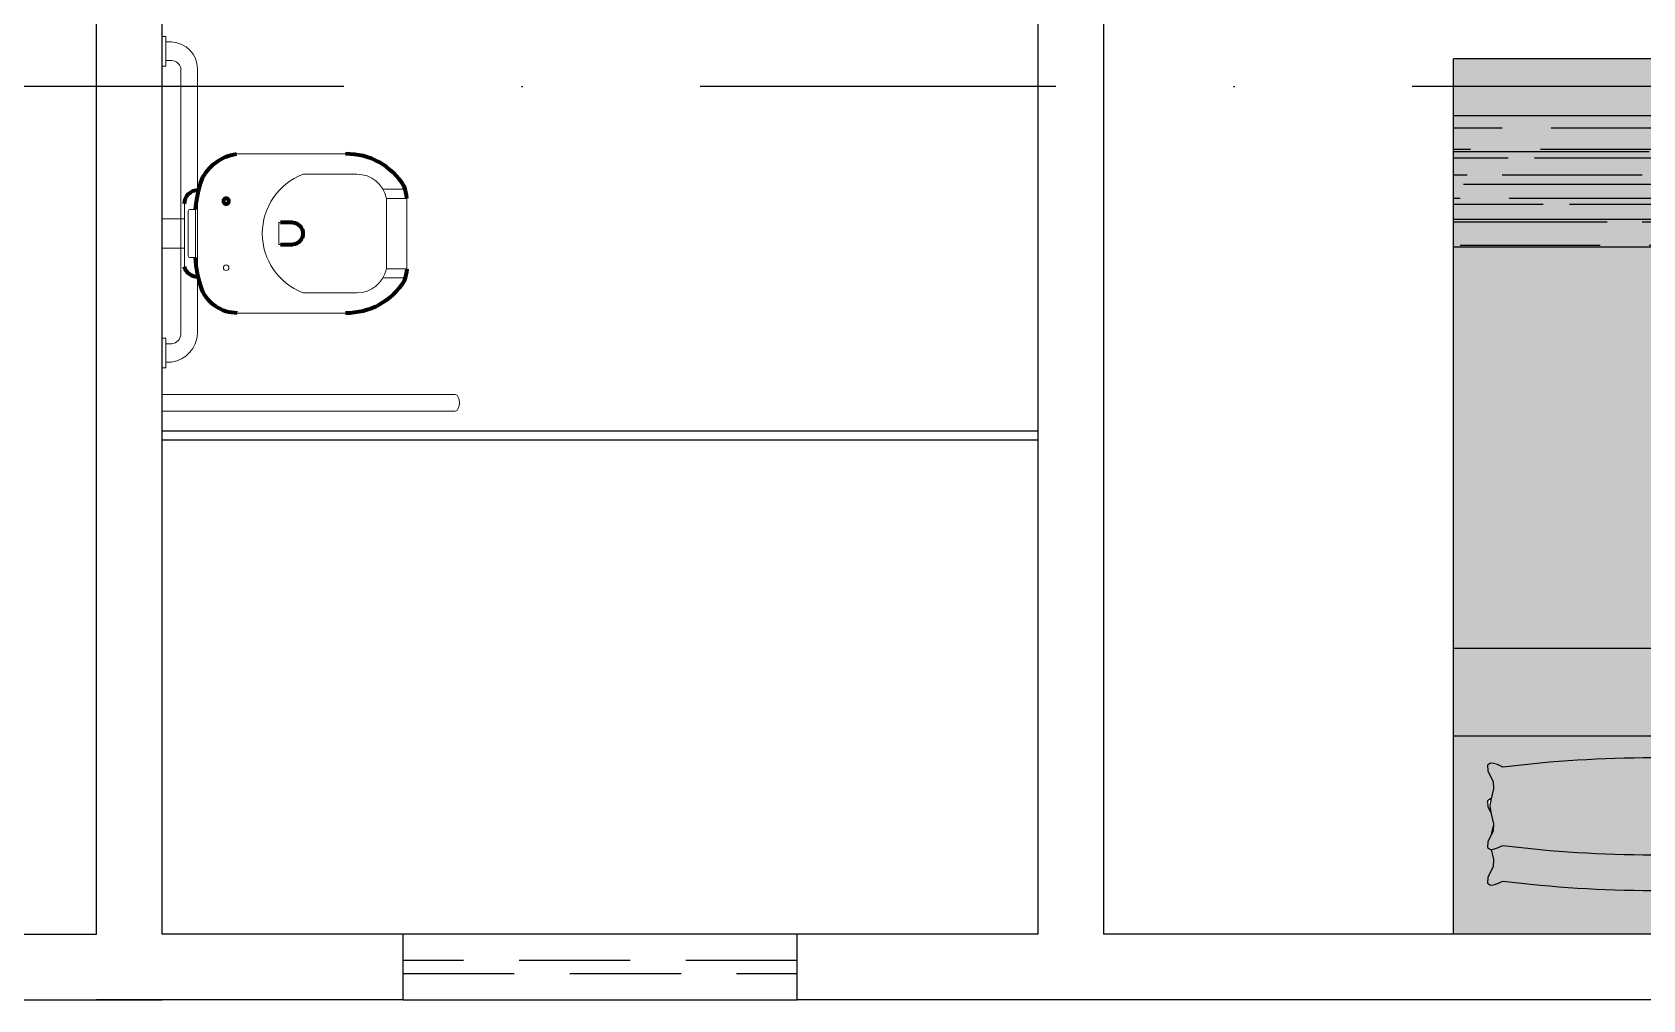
# Model space of a CAD drawing. Header units: centimetres. Extents: x 0 to 1084401, y -139216 to 99734.
# Drawn here: x 909655.5 to 910023.4, y 11583 to 11804.1 of the extents above; entities that cross this region are included whole.
import ezdxf

# ---------------------------------------------------------------- set-up
doc = ezdxf.new("R2010")
doc.units = ezdxf.units.CM
doc.header["$LTSCALE"] = 4
doc.linetypes.add('DASHDOT', pattern=[25.4, 12.7, -6.35, 0, -6.35])
doc.linetypes.add('DASHED2', pattern=[9.524999999999999, 6.35, -3.175])
for name, color, linetype in [('0.1', 1, 'Continuous'), ('0.6', 6, 'Continuous'), ('AIT-LAY-HTC', 254, 'Continuous'), ('AIT-LAY-MOB', 2, 'Continuous'), ('B-CORTE', 4, 'DASHDOT'), ('PDF1_PH - Metal', 253, 'Continuous')]:
    doc.layers.add(name, color=color, linetype=linetype)
doc.layers.add('PDF1_PH - Alv Construir', color=6, linetype='Continuous', lineweight=40)

# ---------------------------------------------------------------- blocks, each defined once
blk = doc.blocks.new('Barra 3')
at = {"layer": 'PDF1_PH - Metal', "lineweight": 9}
for points in [[(19245.14185772219, 25719.83539646618), (19251.99860171888, 25719.83539646618), (19251.99860171888, 25718.97830346659), (19245.14185772219, 25718.97830346659)], [(19314.99755293517, 25719.83539646618), (19321.85473288964, 25719.83539646618), (19321.85473288964, 25718.97830346659), (19314.99755293517, 25718.97830346659)]]:
    blk.add_lwpolyline(points, close=True, dxfattribs=at)
for points in [[(19246.42749722157, 25717.69266396721), (19246.42749722157, 25718.97830346659)], [(19250.7129622195, 25717.69266396721), (19250.7129622195, 25718.97830346659)], [(19316.28319243454, 25717.69266396721), (19316.28319243454, 25718.97830346659)], [(19320.56909339026, 25717.69266396721), (19320.56909339026, 25718.97830346659)], [(19252.85569471847, 25715.54993146825), (19314.56900643537, 25715.54993146825)], [(19252.85569471847, 25711.69301297011), (19314.56900643537, 25711.69301297011)]]:
    blk.add_lwpolyline(points, dxfattribs=at)
for centre, radius, start, end in [((19253.42461139982, 25718.7625743121), 7.078440150872955, 188.6936103182999, 267.1299358179983), ((19253.00712313949, 25717.84408480383), 2.29914551384984, 183.773530933657, 266.2235994042778), ((19314.35059962556, 25717.91549670232), 6.222484964168509, 270.0360541296536, 357.9477482445207), ((19313.99598297072, 25717.76538724945), 2.288361905274916, 284.5016396748188, 358.1815433945518)]:
    blk.add_arc(centre, radius, start, end, dxfattribs=at)
blk = doc.blocks.new('bacia sanit')
at = {"layer": 'PDF1_PH - Metal', "lineweight": 9}
for points in [[(16873.71107896911, 24771.42362813914), (16898.99663033026, 24771.42362813914)], [(16889.13962487723, 24766.70918068363), (16889.56817137702, 24766.70918068363), (16889.99671787682, 24766.70918068363), (16890.42526437661, 24766.70918068363), (16890.8538108764, 24766.70918068363), (16899.42517683005, 24766.70918068363), (16899.85372332984, 24766.70918068363), (16900.28226982964, 24766.70918068363), (16900.71081632943, 24766.70918068363), (16901.13936282922, 24766.70918068363), (16901.56790932902, 24766.70918068363)], [(16912.78775159359, 24763.28080868529), (16907.66906866406, 24763.28080868529)], [(16861.71134101713, 24745.84860314918), (16861.71134101713, 24746.138076778), (16861.71134101713, 24759.85243668694), (16861.71134101713, 24760.70952968653)], [(16862.99698051651, 24747.42415223516), (16862.99698051651, 24747.42371627738), (16863.4255270163, 24747.42371627738), (16863.85407351609, 24747.42371627738), (16864.28262001589, 24747.42371627738), (16864.28262001589, 24752.99525673247), (16864.28262001589, 24758.56636122978), (16863.85407351609, 24758.56636122978), (16863.4255270163, 24758.56636122978), (16862.99698051651, 24758.56636122978)], [(16908.42508928349, 24761.13807618632), (16912.71055428142, 24761.13807618632), (16913.13910078121, 24761.13807618632)], [(16908.42508928349, 24761.13807618632), (16908.42508928349, 24760.70952968653), (16908.42508928349, 24760.28098318673), (16908.42508928349, 24759.85243668694), (16908.42508928349, 24759.42389018715), (16908.42508928349, 24758.99490772958), (16908.42508928349, 24758.56636122978), (16908.42508928349, 24758.13781472999), (16908.42508928349, 24757.7092682302), (16908.42508928349, 24757.2807217304), (16908.42508928349, 24756.85217523061), (16908.42508928349, 24756.42362873082)], [(16913.13910078121, 24761.13807618632), (16913.13910078121, 24760.70952968653), (16913.13910078121, 24760.28098318673), (16913.13910078121, 24759.85243668694), (16913.13910078121, 24759.42389018715), (16913.13910078121, 24758.99490772958), (16913.13910078121, 24758.56636122978), (16913.13910078121, 24758.13781472999), (16913.13910078121, 24757.7092682302), (16913.13910078121, 24757.2807217304), (16913.13910078121, 24756.85217523061), (16913.13910078121, 24756.42362873082), (16913.13910078121, 24755.99508223102), (16913.13910078121, 24755.56653573123), (16913.13910078121, 24755.13798923144), (16913.13910078121, 24754.70944273164), (16913.13910078121, 24754.28089623185), (16913.13910078121, 24753.85234973206), (16913.13910078121, 24753.42380323226), (16913.13910078121, 24752.99525673247), (16913.13910078121, 24752.56671023268), (16913.13910078121, 24752.13816373288), (16913.13910078121, 24751.70961723309), (16913.13910078121, 24751.2810707333), (16913.13910078121, 24750.85252423351), (16913.13910078121, 24750.42397773371), (16913.13910078121, 24749.99543123392), (16913.13910078121, 24749.56688473413), (16913.13910078121, 24749.13833823433), (16913.13910078121, 24748.70979173454), (16913.13910078121, 24748.28080927696), (16913.13910078121, 24747.85226277717), (16913.13910078121, 24747.42371627738), (16913.13910078121, 24746.99516977758), (16913.13910078121, 24746.56662327779), (16913.13910078121, 24746.138076778), (16913.13910078121, 24745.7095302782), (16913.13910078121, 24745.28098377841), (16913.13910078121, 24744.85243727862)], [(16861.71134101713, 24756.42362873082), (16856.56878301961, 24756.42362873082)], [(16862.56843401671, 24758.13781472999), (16862.56843401671, 24757.7092682302), (16862.56843401671, 24757.2807217304), (16862.56843401671, 24748.70979173454), (16862.56843401671, 24748.28080927696), (16862.56843401671, 24747.85226277717)], [(16884.42517742173, 24750.42397773371), (16883.99663092193, 24750.42397773371), (16883.56808442214, 24750.42397773371), (16883.56808442214, 24750.85252423351), (16883.56808442214, 24751.2810707333), (16883.56808442214, 24751.70961723309), (16883.56808442214, 24752.13816373288), (16883.56808442214, 24752.56671023268), (16883.56808442214, 24752.99525673247), (16883.56808442214, 24753.42380323226), (16883.56808442214, 24753.85234973206), (16883.56808442214, 24754.28089623185), (16883.56808442214, 24754.70944273164), (16883.56808442214, 24755.13798923144), (16883.56808442214, 24755.56653573123), (16883.99663092193, 24755.56653573123), (16883.99744104298, 24755.56734585228)], [(16908.42508928349, 24756.42362873082), (16908.42508928349, 24755.99508223102), (16908.42508928349, 24755.56653573123), (16908.42508928349, 24755.13798923144), (16908.42508928349, 24754.70944273164), (16908.42508928349, 24754.28089623185), (16908.42508928349, 24753.85234973206), (16908.42508928349, 24753.42380323226), (16908.42508928349, 24752.99525673247), (16908.42508928349, 24752.56671023268), (16908.42508928349, 24752.13816373289), (16908.42508928349, 24751.70961723309), (16908.42508928349, 24751.2810707333), (16908.42508928349, 24750.85252423351), (16908.42508928349, 24749.99543123392)], [(16861.71134101713, 24749.56688473413), (16856.56878301961, 24749.56688473413)], [(16908.42508928349, 24749.99543123392), (16908.42508928349, 24749.56688473413), (16908.42508928349, 24749.13833823433), (16908.42508928349, 24748.70979173454), (16908.42508928349, 24748.28080927696), (16908.42508928349, 24747.85226277717), (16908.42508928349, 24747.42371627738), (16908.42508928349, 24746.99516977758), (16908.42508928349, 24746.56662327779), (16908.42508928349, 24746.138076778), (16908.42508928349, 24745.7095302782), (16908.42508928349, 24745.28098377841), (16908.42508928349, 24744.85243727862)], [(16908.42508928349, 24744.85243727862), (16912.71055428142, 24744.85243727862), (16913.13910078121, 24744.85243727862)], [(16908.42508928349, 24744.85243727862), (16912.71055428142, 24744.85243727862), (16913.13910078121, 24744.85243727862)], [(16912.7877515936, 24742.70970477966), (16907.6148770092, 24742.70970477966)], [(16901.56790932902, 24739.28133278131), (16901.13936282922, 24739.28133278131), (16900.71081632943, 24739.28133278131), (16900.28226982964, 24739.28133278131), (16899.42517683005, 24739.28133278131), (16890.8538108764, 24739.28133278131), (16890.42526437661, 24739.28133278131), (16889.99671787682, 24739.28133278131), (16889.56817137702, 24739.28133278131), (16889.13962487723, 24739.28133278131)], [(16898.99663033026, 24734.5668853258), (16873.71107896911, 24734.5668853258)]]:
    blk.add_lwpolyline(points, dxfattribs=at)
at = {"layer": 'PDF1_PH - Metal', "lineweight": 211}
for points in [[(16913.13910078121, 24761.13807618632, 0.08652374986579098), (16912.5601488466, 24763.93430940064, 0.2649056019258861), (16898.99663033026, 24771.42362813914)], [(16913.13910078121, 24744.85243727862, -0.08652374986579098), (16912.5601488466, 24742.0562040643, -0.2649056019258861), (16898.99663033026, 24734.5668853258)]]:
    blk.add_lwpolyline(points, format="xyb", dxfattribs=at)
blk.add_lwpolyline([(16889.13962487723, 24752.99525673247), (16889.13962487723, 24752.99525673247), (16889.13962487723, 24752.99525673247)], dxfattribs=at)
at = {"layer": 'PDF1_PH - Metal', "lineweight": 9}
blk.add_circle((16871.35429119914, 24760.92358495753), 0.6430377285807504, dxfattribs=at)
at = {"layer": 'PDF1_PH - Metal', "lineweight": 211}
blk.add_circle((16871.35429119914, 24745.4954750072), 0.6430377285807504, dxfattribs=at)
for centre, radius, start, end in [((16873.97755076072, 24762.47483464584), 8.94849855074624, 90.32165930592623, 157.8055529537156), ((16890.78227264866, 24757.22271283105), 26.53369519454447, 161.0139296208047, 177.0973389625547), ((16864.79572645151, 24759.86013423894), 3.199203984476569, 88.16607237225546, 164.6032088854475), ((16885.37709123892, 26015.0748689311), 1259.508278705145, 269.9347230283288, 270.0652769716712), ((16886.54773971925, 24752.99569269004), 2.585261260353408, 275.8679396431668, 84.13206045255166), ((16892.19590696531, 24749.58474156546), 27.99681443693976, 184.4269647530196, 198.8012709750274), ((16885.37709123892, 23700.8345760275), 1049.590382611246, 89.92166763752519, 90.07833236247481), ((16864.7720442973, 24745.99333996359), 3.064123580200214, 177.2925714783312, 274.2592874148013), ((16875.20220854027, 24744.92084199191), 10.46077846249875, 204.6269905978502, 261.8048702837525)]:
    blk.add_arc(centre, radius, start, end, dxfattribs=at)
at = {"layer": 'PDF1_PH - Metal', "lineweight": 9}
for centre, radius, start, end in [((16894.39901415799, 24752.99525673247), 14.6878482339949, 110.9821810202764, 249.0178189797236), ((16901.64556657512, 24759.7991413133), 6.910475725114796, 11.17196656108775, 90.64388130159239), ((16862.9969805165, 24758.13781472999), 0.4285464997919917, 89.99999999951359, 180), ((16862.9969805165, 24747.85269873495), 0.4285464997919917, 180, 270.0000000004864), ((16901.64556657512, 24746.19137215165), 6.910475725128292, 269.3561186984086, 348.8280334388647)]:
    blk.add_arc(centre, radius, start, end, dxfattribs=at)
blk = doc.blocks.new('CAMA-SOLTEIRO')
h = blk.add_hatch()
h.set_pattern_fill('AR-RROOF', color=256, scale=0.08, style=0)
h.set_pattern_definition([(0, (-259.2971654992087, -62.25848343646964), (0.176, 0.08), [1.2, -0.16, 0.4, -0.08]), (0, (-259.1907654992087, -62.21848343646964), (-0.08, 0.1064), [0.24, -0.0264, 0.48, -0.06]), (0, (-259.2571654992087, -62.19048343646964), (0.416, 0.0536), [0.64, -0.112, 0.32, -0.08])])
h.paths.add_polyline_path([(0.4499999999999886, -1.569999999997059), (-0.4500000000000455, -1.569999999997044), (-0.4500000000000455, -1.869999999999941), (0.4499999999999886, -1.869999999999969)])
at = {"layer": 'AIT-LAY-HTC'}
h = blk.add_hatch(color=254, dxfattribs=at)
h.paths.add_polyline_path([(0.4499999999999886, -0.6535763996212509), (-0.4499999999999886, -0.6535763996212509), (-0.4499999999999886, -1.569999999997044), (0.4499999999999886, -1.569999999997044)])
h.paths.add_polyline_path([(0.4499999999999886, -2.131628207280301e-14), (-0.4499999999999886, -7.105427357601002e-15), (-0.4500000000000455, -0.4535763996212623), (0.4499999999999886, -0.4535763996212623)])
h.paths.add_polyline_path([(0.3716982436171747, -0.373121244349754), (0.3723867664295994, -0.3861706267807321), (0.3655536251368972, -0.390699628518469), (0.3589239480322135, -0.390246726289142), (0.3496964401738865, -0.3873305654911334), (0.3375292817262334, -0.3814624037465322, -0.06240135273612517), (-0.3458491167673401, -0.3814624037465322), (-0.3580162752151068, -0.3873305654911476), (-0.3672437830732633, -0.3902467262891278), (-0.3738734601780038, -0.3906996285184547), (-0.3807066014707061, -0.3861706267807179), (-0.3800180786582814, -0.3731212443497398), (-0.3760551388454587, -0.3650755000255188), (-0.3677125645626802, -0.3491925823837292), (-0.367078841438115, -0.3321323483973302), (-0.3724699016728437, -0.3091402599489683), (-0.3738734601780038, -0.3092361431671051), (-0.3807066014707061, -0.3047071414293683), (-0.3800180786582814, -0.2916577589983902), (-0.3760551388454587, -0.2836120146741834), (-0.3731809529210182, -0.2781400276378534), (-0.3671426902825488, -0.2523877149917055), (-0.3671057082908646, -0.2513921359974702), (-0.3671426902825488, -0.2503965570033344), (-0.373180952921075, -0.2246442443571155), (-0.3760551388455156, -0.2191722573209276), (-0.3800180786582814, -0.2111265129965787), (-0.3807066014707061, -0.1980771305656006), (-0.3738734601780038, -0.1935481288278922), (-0.3724699016728437, -0.1936440120460148), (-0.367078841438115, -0.1706519235976387), (-0.3677125645626802, -0.1535916896112397), (-0.3760551388455156, -0.1377087719694785), (-0.3800180786582814, -0.1296630276452575), (-0.3807066014707061, -0.116613645214251), (-0.3738734601780038, -0.1120846434765284), (-0.3672437830733202, -0.1125375457058411), (-0.3580162752149931, -0.1154537065038497), (-0.3458491167673401, -0.1213218682484509, -0.06240135273612597), (0.3375292817262334, -0.1213218682484509), (0.3496964401739433, -0.1154537065038497), (0.3589239480322135, -0.1125375457058553), (0.3655536251368972, -0.1120846434765284), (0.3723867664295994, -0.1166136452142652), (0.3716982436171747, -0.1296630276452575), (0.3677353038042952, -0.1377087719695922), (0.3593927295215735, -0.1535916896112681), (0.3587590063970083, -0.1706519235976671), (0.364150066631737, -0.193644012046029), (0.3655536251368972, -0.193548128827878), (0.3723867664295994, -0.1980771305656006), (0.3716982436171747, -0.2111265129965929), (0.3677353038042384, -0.2191722573211123), (0.3648611178799115, -0.2246442443571297), (0.3588228552414421, -0.250396557003306), (0.358785873249758, -0.251392135997456), (0.3588228552414421, -0.2523877149917482), (0.3648611178799115, -0.2781400276378392), (0.3677353038042952, -0.2836120146742545), (0.3716982436171747, -0.2916577589984044), (0.3723867664295994, -0.3047071414293683), (0.3655536251368972, -0.3092361431670909), (0.364150066631737, -0.3091402599489825), (0.3587590063970083, -0.3321323483973586), (0.3593927295215735, -0.3491925823837292), (0.3677353038044657, -0.3650755000253483)], flags=16)
h.paths.add_polyline_path([(-0.4500000000000455, -1.869999999999926), (-0.4499999999999886, -1.99999999999995), (0.4499999999999886, -1.99999999999995), (0.4499999999999886, -1.869999999999969)])
h = blk.add_hatch(color=252, dxfattribs=at)
edge = h.paths.add_edge_path()
edge.add_line((0.3677353038042384, -0.1377087719696206), (0.3716982436171179, -0.1296630276452433))
edge.add_line((0.3716982436171747, -0.1296630276452433), (0.3723867664295994, -0.1166136452142652))
edge.add_line((0.3723867664295994, -0.1166136452142652), (0.3655536251368972, -0.1120846434765284))
edge.add_line((0.3655536251368972, -0.1120846434765284), (0.3589239480322135, -0.1125375457058411))
edge.add_line((0.3589239480322135, -0.1125375457058553), (0.3496964401739433, -0.1154537065038497))
edge.add_line((0.3496964401739433, -0.1154537065038355), (0.3375292817262334, -0.1213218682484509))
edge.add_ellipse((-0.004159917520553336, -2.848495806804841), major_axis=(1.943480023054445, 1.943480023054444), ratio=0.9999999999999957, start_angle=37.85859147788927, end_angle=52.14140852211052)
edge.add_line((-0.3458491167673401, -0.1213218682484651), (-0.35801627521505, -0.1154537065038497))
edge.add_line((-0.35801627521505, -0.1154537065038497), (-0.3672437830732633, -0.1125375457058553))
edge.add_line((-0.3672437830733202, -0.1125375457058553), (-0.3738734601780607, -0.1120846434765284))
edge.add_line((-0.3738734601780607, -0.1120846434765426), (-0.380706601470763, -0.116613645214251))
edge.add_line((-0.3807066014707061, -0.116613645214251), (-0.3800180786582814, -0.1296630276452433))
edge.add_line((-0.3800180786582814, -0.1296630276452433), (-0.3760551388454587, -0.1377087719697059))
edge.add_line((-0.3760551388454019, -0.1377087719697201), (-0.3677125645626802, -0.1535916896112681))
edge.add_line((-0.3677125645626802, -0.1535916896112681), (-0.367078841438115, -0.1706519235976671))
edge.add_line((-0.367078841438115, -0.1706519235976671), (-0.3724699016728437, -0.1936440120460148))
edge.add_line((-0.3724699016728437, -0.1936440120460148), (-0.3672437830733202, -0.1940010310572049))
edge.add_line((-0.3672437830733202, -0.1940010310572049), (-0.35801627521505, -0.1969171918551993))
edge.add_line((-0.35801627521505, -0.1969171918551993), (-0.3458491167673401, -0.2027853535998148))
edge.add_ellipse((-0.004159917520553336, -2.929959292156191), major_axis=(1.943480023054446, 1.943480023054447), ratio=0.9999999999999976, start_angle=37.85859147788932, end_angle=52.14140852211062, ccw=False)
edge.add_line((0.3375292817262334, -0.2027853535998148), (0.3496964401739433, -0.1969171918551851))
edge.add_line((0.3496964401739433, -0.1969171918551709), (0.3589239480322703, -0.1940010310572049))
edge.add_line((0.3589239480322135, -0.1940010310572049), (0.364150066631737, -0.193644012046029))
edge.add_line((0.364150066631737, -0.193644012046029), (0.3587590063970083, -0.1706519235976671))
edge.add_line((0.3587590063970083, -0.1706519235976671), (0.3593927295215735, -0.1535916896112681))
edge.add_line((0.3593927295215735, -0.1535916896112681), (0.3677353038042952, -0.1377087719696206))
edge = h.paths.add_edge_path()
edge.add_line((0.3585894172769599, -0.2513921359974987), (0.3588228552414421, -0.250396557003306))
edge.add_line((0.3588228552414421, -0.250396557003306), (0.3593927295215735, -0.2350551749626035))
edge.add_line((0.3593927295215735, -0.2350551749626035), (0.367735303804352, -0.2191722573207713))
edge.add_line((0.367735303804352, -0.2191722573207713), (0.3716982436171747, -0.2111265129966071))
edge.add_line((0.3716982436171747, -0.2111265129966071), (0.3723867664295994, -0.198077130565629))
edge.add_line((0.3723867664295994, -0.198077130565629), (0.3655536251368972, -0.1935481288278922))
edge.add_line((0.3655536251368972, -0.193548128827878), (0.3589239480322135, -0.1940010310571907))
edge.add_line((0.3589239480322135, -0.1940010310572049), (0.3496964401739433, -0.1969171918551993))
edge.add_line((0.3496964401739433, -0.1969171918551993), (0.3375292817262334, -0.2027853535998148))
edge.add_ellipse((-0.004159917520553336, -2.929959292156191), major_axis=(1.94348002305446, 1.94348002305446), ratio=0.9999999999999964, start_angle=37.85859147788919, end_angle=52.14140852211058)
edge.add_line((-0.3458491167673401, -0.2027853535998148), (-0.3580162752149931, -0.1969171918552135))
edge.add_line((-0.3580162752149931, -0.1969171918552135), (-0.3672437830733202, -0.1940010310571907))
edge.add_line((-0.3672437830733202, -0.1940010310571907), (-0.3738734601780038, -0.1935481288278638))
edge.add_line((-0.3738734601780038, -0.193548128827878), (-0.3807066014707061, -0.1980771305656006))
edge.add_line((-0.3807066014707061, -0.1980771305656006), (-0.3800180786582814, -0.2111265129965929))
edge.add_line((-0.3800180786582814, -0.2111265129965929), (-0.376055138845345, -0.2191722573210413))
edge.add_line((-0.376055138845345, -0.2191722573210413), (-0.3677125645626802, -0.2350551749625893))
edge.add_line((-0.3677125645626802, -0.2350551749626035), (-0.3671426902825488, -0.250396557003306))
edge.add_line((-0.3671426902825488, -0.2503965570032918), (-0.3669092523180666, -0.2513921359974702))
edge.add_line((-0.3669092523180666, -0.2513921359974702), (-0.3732120659238944, -0.278272720073609))
edge.add_line((-0.3732120659238944, -0.278272720073609), (-0.3759659441697067, -0.2921238786731593))
edge.add_line((-0.3759659441697067, -0.2921238786731593), (-0.3732120659238944, -0.3059750372728232))
edge.add_line((-0.3732120659238944, -0.3059750372728232), (-0.367078841438115, -0.3321323483973302))
edge.add_line((-0.367078841438115, -0.3321323483973302), (-0.3677125645626802, -0.3491925823837292))
edge.add_line((-0.3677125645626802, -0.3491925823837292), (-0.3760551388454587, -0.3650755000255756))
edge.add_line((-0.3760551388454587, -0.3650755000255756), (-0.3800180786582814, -0.3731212443497398))
edge.add_line((-0.3800180786582814, -0.3731212443497398), (-0.3807066014707061, -0.3861706267807179))
edge.add_line((-0.3807066014707061, -0.3861706267807179), (-0.3738734601780607, -0.3906996285184547))
edge.add_line((-0.3738734601780607, -0.390699628518469), (-0.3672437830733202, -0.390246726289142))
edge.add_line((-0.3672437830733202, -0.3902467262891278), (-0.35801627521505, -0.3873305654911192))
edge.add_line((-0.3580162752149931, -0.3873305654911192), (-0.3458491167673401, -0.381462403746518))
edge.add_ellipse((-0.004159917520553336, 2.345711534809816), major_axis=(1.943480023054408, 1.943480023054407), ratio=0.9999999999999963, start_angle=217.8585914778892, end_angle=232.1414085221106)
edge.add_line((0.3375292817262334, -0.3814624037465322), (0.3496964401739433, -0.3873305654911476))
edge.add_line((0.3496964401739433, -0.3873305654911476), (0.3589239480321567, -0.390246726289142))
edge.add_line((0.3589239480321567, -0.390246726289142), (0.3655536251368403, -0.3906996285184832))
edge.add_line((0.3655536251368972, -0.390699628518469), (0.3723867664295994, -0.3861706267807321))
edge.add_line((0.3723867664295994, -0.3861706267807321), (0.3716982436171747, -0.373121244349754))
edge.add_line((0.3716982436171747, -0.3731212443497398), (0.3677353038042384, -0.3650755000254762))
edge.add_line((0.3677353038042384, -0.3650755000254762), (0.3593927295215735, -0.3491925823837292))
edge.add_line((0.3593927295215735, -0.3491925823837292), (0.3587590063970083, -0.3321323483973302))
edge.add_line((0.3587590063970083, -0.3321323483973444), (0.3648922308827878, -0.3059750372727663))
edge.add_line((0.3648922308827878, -0.3059750372727521), (0.3676461091286001, -0.2921238786731735))
edge.add_line((0.3676461091286001, -0.2921238786731735), (0.3648922308827878, -0.2782727200736659))
edge.add_line((0.3648922308827878, -0.2782727200736659), (0.3585894172769599, -0.2513921359974987))
for points in [[(0.4499999999999886, -0.6535763996212509), (0.4499999999999886, -0.4535763996212623), (-0.4499999999999886, -0.4535763996212623), (-0.4499999999999886, -0.6535763996212509)], [(-0.4499999999999886, -1.569999999997044), (0.4499999999999886, -1.569999999997044), (0.4499999999999886, -1.869999999999955), (-0.4499999999999886, -1.869999999999955)]]:
    blk.add_hatch(color=252, dxfattribs=at).paths.add_polyline_path(points)
for p, q in [((-0.4500000000000455, 7.105427357601002e-15), (0.4499999999999886, -7.105427357601002e-15)), ((-0.4500000000000455, 7.105427357601002e-15), (-0.4499999999999886, -1.99999999999995)), ((0.4499999999999886, -7.105427357601002e-15), (0.4499999999999886, -1.99999999999995)), ((0.4499999999999886, -0.05000000000000426), (0.4499999999999886, -1.949999999999953)), ((0.4499999999999886, -0.4535763996212623), (-0.4499999999999886, -0.4535763996212623)), ((0.4499999999999886, -0.6535763996212509), (-0.4499999999999886, -0.6535763996212509)), ((-0.4499999999999886, -1.569999999997044), (0.4499999999999886, -1.569999999997044)), ((-0.4499999999999886, -1.869999999999941), (0.4499999999999886, -1.869999999999955)), ((-0.4499999999999886, -1.99999999999995), (0.4499999999999886, -1.99999999999995))]:
    blk.add_line(p, q)
for points in [[(-0.3724699016728437, -0.1936440120460148), (-0.367078841438115, -0.1706519235976529), (-0.3677125645626802, -0.1535916896112539), (-0.3760551388454587, -0.1377087719695353), (-0.3800180786582814, -0.1296630276452433), (-0.3807066014707061, -0.1166136452142652), (-0.3738734601780038, -0.1120846434765284), (-0.3672437830733202, -0.1125375457058553), (-0.35801627521505, -0.1154537065038497), (-0.3458491167673401, -0.1213218682484651)], [(0.364150066631737, -0.1936440120460148), (0.3587590063970083, -0.1706519235976671), (0.3593927295215735, -0.1535916896112539), (0.3677353038042952, -0.1377087719695496), (0.3716982436171747, -0.1296630276452575), (0.3723867664295994, -0.1166136452142652), (0.3655536251368972, -0.1120846434765284), (0.3589239480322135, -0.1125375457058553), (0.3496964401739433, -0.1154537065038497), (0.3375292817262334, -0.1213218682484651)], [(-0.3458491167673401, -0.3814624037465322), (-0.35801627521505, -0.3873305654911476), (-0.3672437830733202, -0.3902467262891278), (-0.3738734601780038, -0.3906996285184547), (-0.3807066014707061, -0.3861706267807179), (-0.3800180786582814, -0.3731212443497398), (-0.3760551388454587, -0.3650755000254478), (-0.3677125645626802, -0.3491925823837292), (-0.367078841438115, -0.3321323483973302), (-0.3732120659238944, -0.3059750372727663), (-0.3759659441697067, -0.2921238786731593), (-0.3732120659238944, -0.2782727200735664), (-0.367078841438115, -0.2521154089490025), (-0.3677125645626802, -0.2350551749626035), (-0.3760551388454587, -0.219172257320885), (-0.3800180786582814, -0.2111265129965929), (-0.3807066014707061, -0.1980771305656148), (-0.3738734601780038, -0.193548128827878), (-0.3672437830733202, -0.1940010310572049), (-0.35801627521505, -0.1969171918551993), (-0.3458491167673401, -0.2027853535998148)], [(0.3375292817262334, -0.3814624037465322), (0.3496964401739433, -0.3873305654911476), (0.3589239480322135, -0.390246726289142), (0.3655536251368972, -0.390699628518469), (0.3723867664295994, -0.3861706267807321), (0.3716982436171747, -0.373121244349754), (0.3677353038042952, -0.365075500025462), (0.3593927295215735, -0.3491925823837434), (0.3587590063970083, -0.3321323483973444), (0.3648922308827878, -0.3059750372727805), (0.3676461091286001, -0.2921238786731735), (0.3648922308827878, -0.2782727200735806), (0.3587590063970083, -0.2521154089490167), (0.3593927295215735, -0.2350551749626035), (0.3677353038042952, -0.219172257320885), (0.3716982436171747, -0.2111265129966071), (0.3723867664295994, -0.1980771305656148), (0.3655536251368972, -0.193548128827878), (0.3589239480322135, -0.1940010310572049), (0.3496964401739433, -0.1969171918551993), (0.3375292817262334, -0.2027853535998148)], [(-0.3671426902825488, -0.2523877149916771), (-0.367078841438115, -0.2506688630459806), (-0.373180952921075, -0.2246442443571155)], [(0.3588228552414421, -0.2523877149916913), (0.3587590063970083, -0.2506688630459948), (0.3648611178799115, -0.2246442443571155)], [(-0.3724699016728437, -0.3091402599489825), (-0.3738734601780038, -0.3092361431671051), (-0.3807066014707061, -0.3047071414293683), (-0.3800180786582814, -0.2916577589983902), (-0.3760551388454587, -0.2836120146740981), (-0.373180952921075, -0.2781400276378818)], [(0.364150066631737, -0.3091402599489825), (0.3655536251368972, -0.3092361431671051), (0.3723867664295994, -0.3047071414293825), (0.3716982436171747, -0.2916577589983902), (0.3677353038042952, -0.2836120146740981), (0.3648611178799115, -0.2781400276378818)]]:
    blk.add_lwpolyline(points)
for centre, radius, start, end in [((-0.004159917520553336, -2.848495806804841), 2.748495806804713, 82.85859147788834, 97.14140852211166), ((-0.004159917520553336, -2.929959292156191), 2.748495806804713, 82.85859147788834, 97.14140852211166), ((-0.004159917520553336, 2.345711534809816), 2.748495806804664, 262.8585914778884, 277.1414085221116)]:
    blk.add_arc(centre, radius, start, end)

msp = doc.modelspace()

# ---------------------------------------------------------------- linework, layer by layer
at = {"layer": '0.1'}
for p, q in [((909685.2346801863, 11713.01251930816), (909885.2346801863, 11713.01251930816)), ((909685.2346801863, 11711.01251930816), (909885.2346801863, 11711.01251930816))]:
    msp.add_line(p, q, dxfattribs=at)
at = {"layer": '0.1', "linetype": 'DASHED2'}
for p, q in [((909830.2346801864, 11592.01251930816), (909740.2346801863, 11592.01251930816)), ((909740.2346801863, 11589.01251930816), (909830.2346801864, 11589.01251930816))]:
    msp.add_line(p, q, dxfattribs=at)
at = {"layer": '0.6'}
for p, q in [((909740.2346801863, 11583.01251930816), (909740.2346801863, 11598.01251930816)), ((909830.2346801864, 11598.01251930816), (909740.2346801863, 11598.01251930816)), ((909830.2346801863, 11583.01251930816), (909830.2346801863, 11598.01251930816)), ((909740.2346801863, 11583.01251930816), (909830.2346801864, 11583.01251930816))]:
    msp.add_line(p, q, dxfattribs=at)
for points in [[(909670.2346801863, 11598.01251930816), (909670.2346801863, 11958.01251930816)], [(909740.2346801863, 11598.01251930816), (909685.2346801863, 11598.01251930816), (909685.2346801863, 11958.01251930816), (909885.2346801863, 11958.01251930816), (909885.2346801863, 11948.01251930816)], [(909885.2346801863, 11828.01251930816), (909885.2346801863, 11598.01251930816), (909830.2346801863, 11598.01251930816)], [(909900.2346801863, 11828.01251930816), (909900.2346801863, 11598.01251930816)], [(909609.2346801861, 11598.01251930816), (909670.2346801863, 11598.01251930816)], [(910035.2346801863, 11598.01251930816), (909900.2346801863, 11598.01251930816)], [(909609.2346801861, 11583.01251930816), (909685.2346801863, 11583.01251930816)], [(909740.2346801863, 11583.01251930816), (909670.2346801863, 11583.01251930816)], [(909900.2346801863, 11583.01251930816), (909830.2346801863, 11583.01251930816)], [(910035.2346801863, 11583.01251930816), (909885.2346801863, 11583.01251930816)]]:
    msp.add_lwpolyline(points, dxfattribs=at)
at = {"layer": 'B-CORTE', "ltscale": 1.6}
msp.add_line((913793.2125947423, 11791.69509158889), (900484.8674224017, 11791.69509158889), dxfattribs=at)
at = {"layer": 'PDF1_PH - Metal', "lineweight": 9}
for points in [[(909752.1485100205, 11721.35645033958), (909685.2346801863, 11721.35645033958)], [(909752.1485100205, 11717.54949734121), (909685.2346801863, 11717.54949734121)]]:
    msp.add_lwpolyline(points, dxfattribs=at)
msp.add_open_spline([(909752.1485100205, 11717.54949734121), (909753.4174943533, 11717.54949734121), (909753.4174943533, 11721.35645033958), (909752.1485100205, 11721.35645033958)], degree=3, dxfattribs=at)

# ---------------------------------------------------------------- block references
at = {"layer": 'AIT-LAY-MOB', "ltscale": 3, "xscale": 99.99999651281604, "yscale": 99.99999651281604, "zscale": 99.99999651281604, "rotation": 179.999964036215}
msp.add_blockref('CAMA-SOLTEIRO', (910025.2346754785, 11598.01249106228), dxfattribs=at)
at = {"layer": 'PDF1_PH - Alv Construir'}
for name, p, xscale, yscale, zscale, rotation in [('Barra 3', (935071.8754732137, -7268.386913501228, 77800), 0.9870452279999999, 0.9870452279999999, 0.9870452279999999, 89.99999999999999), ('bacia sanit', (893047.038902453, 36190.44909312153), -0.9870452279999995, 0.9870452279999995, 0.9870452279999995, 180)]:
    msp.add_blockref(name, p, dxfattribs=dict(at, xscale=xscale, yscale=yscale, zscale=zscale, rotation=rotation))

doc.saveas('drawing.dxf')
